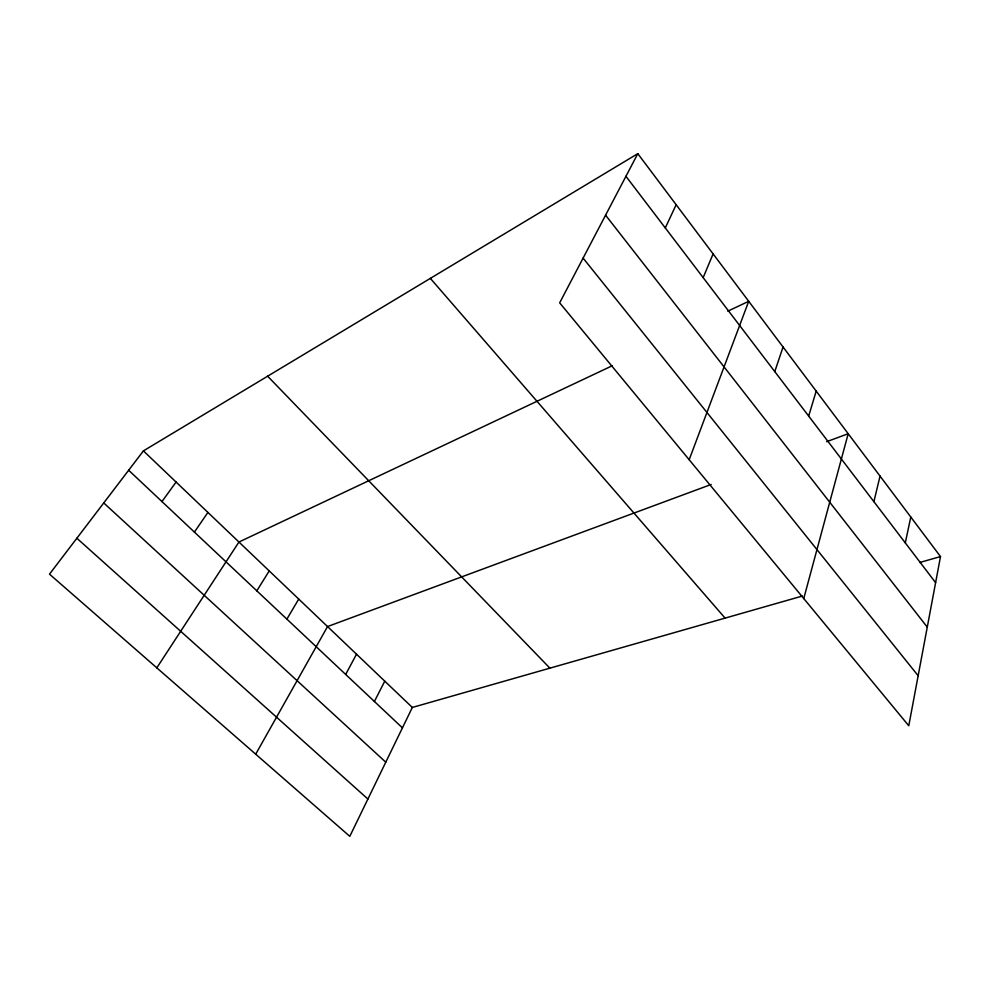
<?xml version="1.0" encoding="UTF-8"?>
<svg xmlns="http://www.w3.org/2000/svg" width="990" height="990" viewBox="0 0 990 990"><rect width="100%" height="100%" fill="white"/><g stroke="black" fill="none" stroke-linecap="round" stroke-linejoin="round"><path stroke-width="1.49" d="M940.5 556.578L908.771 725.769L559.672 302.841L637.795 153.66L940.5 556.578L919.846 562.468M905.293 542.879L910.788 517.028M873.898 501.683L880.036 476.091M803.756 598.554L848.195 433.719L826.638 441.701M808.669 416.085L816.193 391.124M774.774 371.609L783.053 347.007M689.176 459.731L748.712 301.306L727.811 311.169M703.16 277.621L713.109 253.91M665.292 227.923L676.158 204.732M802.358 596.042L412.335 707.454L349.804 836.34L49.5 574.15L143.414 450.883L637.795 153.66M374.406 701.477L384.764 681.145M345.671 674.438L356.511 654.192M255.705 754.182L327.542 626.559L711.179 484.469M286.89 619.121L298.733 599.074M256.831 590.844L269.218 570.908M156.816 667.842L238.949 542.025L612.241 365.756M194.399 532.1L207.912 512.424M161.964 501.571L176.084 482.043M76.849 538.238L367.896 799.041M103.74 502.945L385.778 762.189M128.663 470.238L402.435 727.86M143.414 450.883L412.335 707.454M267.622 376.2L549.908 668.163M430.353 278.376L725.088 618.107M583.098 258.105L918.151 675.725M605.583 215.177L927.271 627.14M625.94 176.294L935.612 582.664"/></g></svg>
